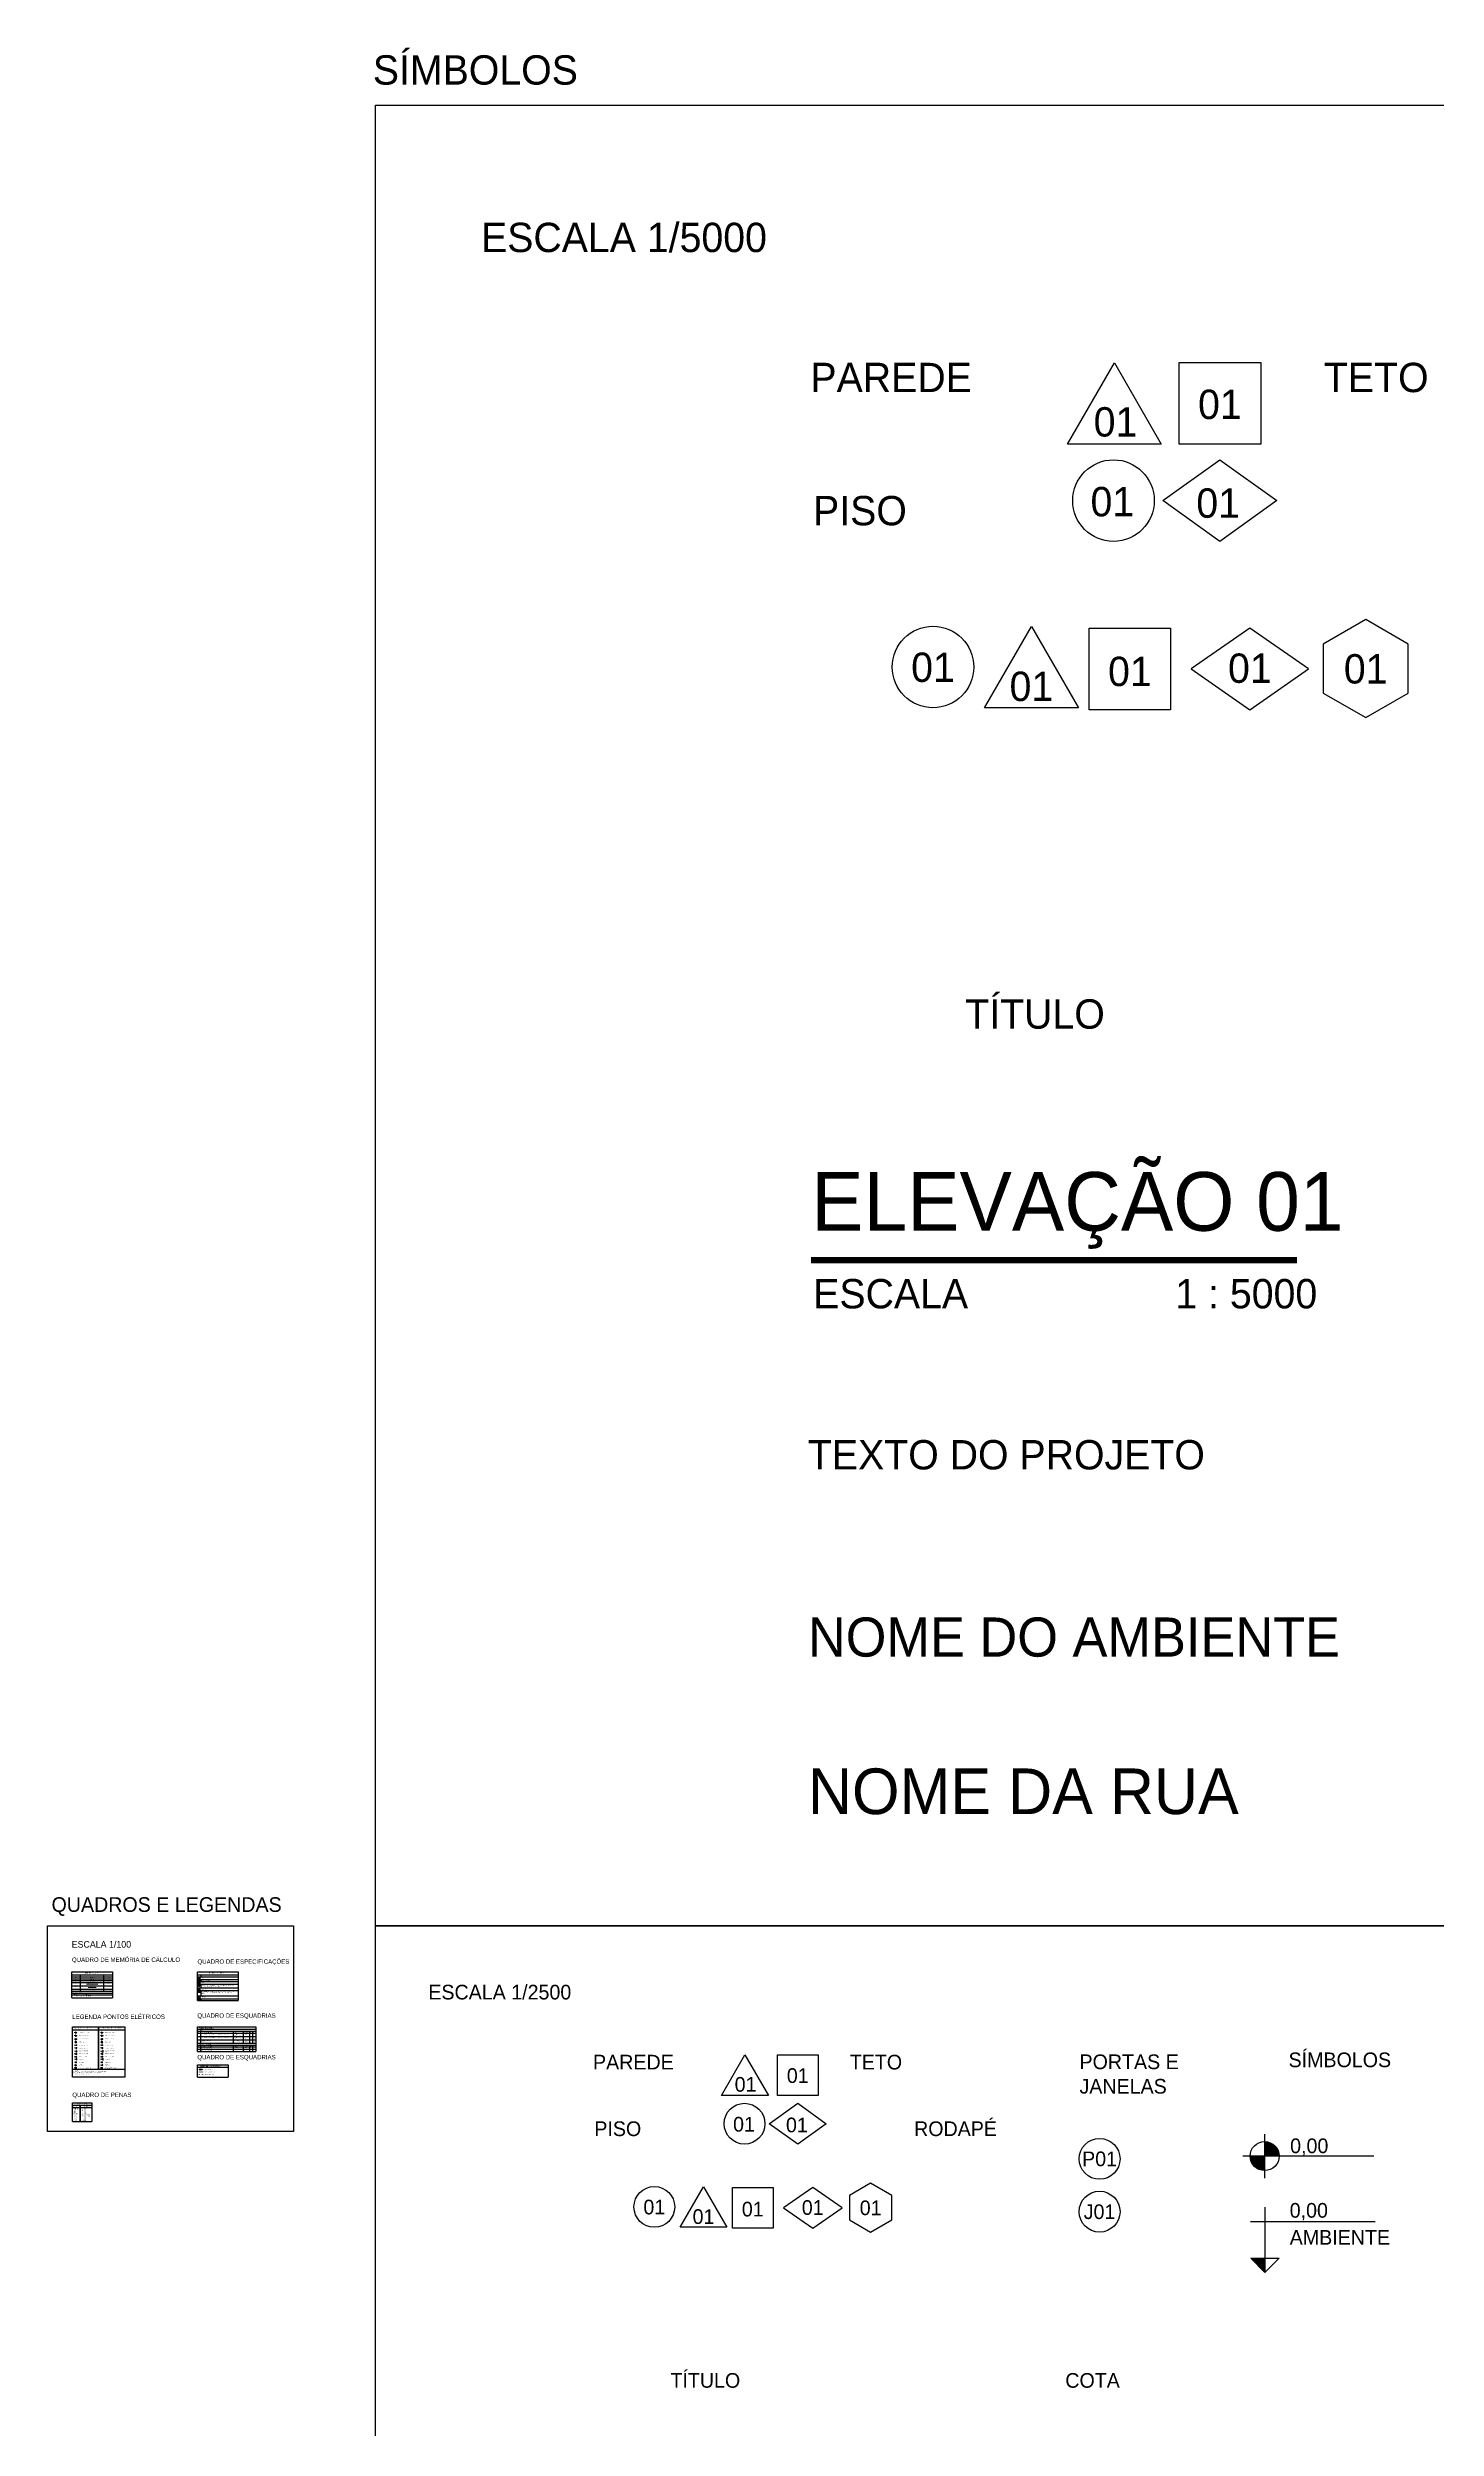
# Model space of a CAD drawing. Header units: centimetres. Extents: x 30244 to 591333, y -111940 to 104227.
# Drawn here: x 30244 to 72823, y 12645 to 85618 of the extents above; entities that cross this region are included whole.
import ezdxf
from ezdxf.enums import TextEntityAlignment as Align

# ---------------------------------------------------------------- set-up
doc = ezdxf.new("R2010")
doc.units = ezdxf.units.CM
doc.header["$LTSCALE"] = 4
doc.linetypes.add('HIDDEN', pattern=[9.525, 6.35, -3.175])
for name, color, linetype in [('A-CONSTRUIR', 10, 'Continuous'), ('A-DEMOLIR', 30, 'HIDDEN'), ('B-COTAS', 1, 'Continuous'), ('B-SIMBOLOS', 2, 'Continuous'), ('C-TEXTO-02', 2, 'Continuous')]:
    doc.layers.add(name, color=color, linetype=linetype)
for name, color, linetype, lineweight in [('C-PONTOS ELÉTRICOS NOVOS', 10, 'Continuous', 20), ('C-PTOS ELÉTRICOS EXISTENTES', 152, 'Continuous', 20), ('C-TEXTO-01', 2, 'Continuous', 20), ('C-TEXTO-03', 2, 'Continuous', 20)]:
    doc.layers.add(name, color=color, linetype=linetype, lineweight=lineweight)
doc.styles.add('Esc.100', font='ERASLGHT.TTF', dxfattribs={"height": 18})
doc.styles.add('Esc.125', font='ERASLGHT.TTF', dxfattribs={"height": 22.5})
doc.styles.add('Esc.250', font='ERASLGHT.TTF', dxfattribs={"height": 45})
doc.styles.add('Formato', font='ERASLGHT.TTF')
doc.styles.add('ROMANS', font='romans.shx')
doc.styles.add('RSA', font='arial.ttf')
doc.styles.add('S1', font='romans.shx', dxfattribs={"height": 100})
doc.styles.add('S2', font='romans.shx', dxfattribs={"height": 0.2})
doc.styles.add('Símbolos', font='ERASLGHT.TTF')

# ---------------------------------------------------------------- blocks, each defined once
blk = doc.blocks.new('A$C027B1E58')
at = {"ltscale": 1500}
for p, q in [((0, 11), (14, 11)), ((14, 21), (14, 1)), ((15, 21), (33, 11)), ((33, 10), (15, 0))]:
    blk.add_line(p, q, dxfattribs=at)
for centre, radius, start, end in [((15, 21), 0.757, 52.1929, 165.9827), ((15, 1), 0.757, 194.0173, 307.8071), ((33, 11), 0.604, 289.5602, 65.7023)]:
    blk.add_arc(centre, radius, start, end, dxfattribs=at)
blk = doc.blocks.new('A$C3B92430A')
at = {"ltscale": 1500}
h = blk.add_hatch(dxfattribs=at)
h.set_pattern_fill('ANSI31', color=256, scale=0.140625, angle=90, style=0)
h.set_pattern_definition([(45, (-3824.83487, -8207.239), (0.31571213, -0.31571213), [])])
h.paths.add_polyline_path([(33, 11, -0.319192), (33, 10), (15, 0, -0.541769), (14, 1), (14, 11)])
for p, q in [((0, 11), (14, 11)), ((14, 21), (14, 1)), ((14, 11), (33, 11)), ((15, 21), (33, 11)), ((33, 10), (15, 0))]:
    blk.add_line(p, q, dxfattribs=at)
for centre, radius, start, end in [((15, 21), 0.757, 52.1929, 165.9827), ((15, 1), 0.757, 194.0173, 307.8071), ((33, 11), 0.604, 289.5602, 65.7023)]:
    blk.add_arc(centre, radius, start, end, dxfattribs=at)
blk = doc.blocks.new('A$C1D6A29E9')
at = {"ltscale": 1500}
h = blk.add_hatch(dxfattribs=at)
h.set_pattern_fill('ANSI31', color=256, scale=3.75, angle=90, style=0)
h.set_pattern_definition([(135, (23096.56144, 2449.4974), (-0.331456304, -0.331456304), [])])
h.paths.add_polyline_path([(15, 21, 0.541769), (14, 21), (14, 1, 0.541769), (15, 0), (33, 10, 0.608295), (33, 11)])
for p, q in [((0, 11), (14, 11)), ((14, 21), (14, 1)), ((15, 21), (33, 11)), ((33, 10), (15, 0))]:
    blk.add_line(p, q, dxfattribs=at)
for centre, radius, start, end in [((15, 21), 0.757, 52.1929, 165.9827), ((15, 1), 0.757, 194.0173, 307.8071), ((33, 11), 0.604, 289.5602, 65.7023)]:
    blk.add_arc(centre, radius, start, end, dxfattribs=at)
blk = doc.blocks.new('A$C2CA535CB')
at = {"ltscale": 1500}
blk.add_line((0, 6), (14, 6), dxfattribs=at)
at = {"ltscale": 1500, "style": 'ROMANS'}
blk.add_text('S', height=16.9, rotation=270, dxfattribs=at).set_placement((14, 14))
blk = doc.blocks.new('A$C1F7E2205')
at = {"ltscale": 1500}
for p, q in [((0, 11), (14, 11)), ((14, 11), (32, 21)), ((32, 0), (14, 10)), ((33, 1), (33, 21))]:
    blk.add_line(p, q, dxfattribs=at)
for centre, radius, start, end in [((15, 11), 0.604, 109.5602, 245.7023), ((32, 21), 0.757, 14.0173, 127.8071), ((32, 1), 0.757, 232.1929, 345.9827)]:
    blk.add_arc(centre, radius, start, end, dxfattribs=at)
blk = doc.blocks.new('A$C39BC0832')
h = blk.add_hatch()
h.set_pattern_fill('ANSI31', color=256, scale=5, style=0)
h.set_pattern_definition([(45, (14.0625, 8.23295), (-0.441942, 0.441942), [])])
h.paths.add_polyline_path([(31, 8, 1), (14, 8, 1)])
at = {"ltscale": 1500}
blk.add_line((0, 8), (14, 8), dxfattribs=at)
blk.add_circle((22, 8), 8.23, dxfattribs=at)
blk = doc.blocks.new('A$C246C26BC')
at = {"ltscale": 1500}
blk.add_line((0, 7), (14, 7), dxfattribs=at)
for p, q in [((14, 0), (14, 15)), ((14, 15), (25, 15)), ((25, 0), (14, 0)), ((25, 15), (25, 0))]:
    blk.add_line(p, q)
blk = doc.blocks.new('A$C53484016')
at = {"ltscale": 1500}
blk.add_line((0, 26), (14, 26), dxfattribs=at)
at = {"ltscale": 1500, "style": 'ROMANS'}
blk.add_text('S*', height=16.9, rotation=270, dxfattribs=at).set_placement((14, 34))
blk = doc.blocks.new('A$C7AC4600A')
at = {"ltscale": 1500}
for p, q in [((19, 3), (1, 13)), ((2, 14), (19, 24)), ((20, 3), (20, 23))]:
    blk.add_line(p, q, dxfattribs=at)
blk.add_circle((13, 13), 13.2, dxfattribs=at)
for centre, radius, start, end in [((2, 13), 0.604, 109.5602, 245.7023), ((19, 23), 0.757, 14.0173, 127.8071), ((19, 3), 0.757, 232.1929, 345.9827)]:
    blk.add_arc(centre, radius, start, end, dxfattribs=at)
blk = doc.blocks.new('A$C51ED071F')
h = blk.add_hatch()
h.set_pattern_fill('ANSI31', color=256, scale=3.75, angle=90, style=0)
h.set_pattern_definition([(135, (14.06246, 8.23294), (-0.331456, -0.331456), [])])
h.paths.add_polyline_path([(14, 8), (31, 8, 1)])
at = {"ltscale": 1500}
blk.add_line((0, 8), (14, 8), dxfattribs=at)
blk.add_line((14, 8), (31, 8))
blk.add_circle((22, 8), 8.23, dxfattribs=at)
blk = doc.blocks.new('A$C242A77CC')
at = {"ltscale": 1500}
h = blk.add_hatch(dxfattribs=at)
h.set_pattern_fill('ANSI31', color=256, scale=5, style=0)
h.set_pattern_definition([(45, (14.4637, 10.6914), (-0.441942, 0.441942), [])])
h.paths.add_polyline_path([(33, 21, 0.541769), (32, 21), (14, 11, 0.30607), (14, 11), (33, 11)])
for p, q in [((0, 11), (14, 11)), ((14, 11), (32, 21)), ((33, 11), (14, 11)), ((32, 0), (14, 10)), ((33, 1), (33, 21))]:
    blk.add_line(p, q, dxfattribs=at)
for centre, radius, start, end in [((15, 11), 0.604, 109.5602, 245.7023), ((32, 21), 0.757, 14.0173, 127.8071), ((32, 1), 0.757, 232.1929, 345.9827)]:
    blk.add_arc(centre, radius, start, end, dxfattribs=at)
blk = doc.blocks.new('A$C38426A84')
at = {"ltscale": 1500}
blk.add_line((0, 8), (14, 8), dxfattribs=at)
blk.add_circle((22, 8), 8.23, dxfattribs=at)
blk = doc.blocks.new('AR CONDICIONADO')
at = {"layer": 'C-PONTOS ELÉTRICOS NOVOS'}
for p, q in [((34721, -10055), (34735, -10055)), ((34735, -10047), (34750, -10062)), ((34750, -10047), (34735, -10062))]:
    blk.add_line(p, q, dxfattribs=at)
blk.add_lwpolyline([(34735, -10047), (34750, -10047), (34750, -10062), (34735, -10062)], close=True, dxfattribs=at)
blk = doc.blocks.new('A$C3DCD56C6')
at = {"layer": 'C-PTOS ELÉTRICOS EXISTENTES'}
for p, q in [((0, 0), (8, 0)), ((8, 4), (17, -4)), ((17, 4), (8, -4))]:
    blk.add_line(p, q, dxfattribs=at)
blk.add_lwpolyline([(8, 4), (17, 4), (17, -4), (8, -4)], close=True, dxfattribs=at)
blk = doc.blocks.new('PADRÃO - ESPECIFICAÇÕES')
blk.add_lwpolyline([(-168, 275.6), (-24.1, 26.4), (-311.8, 26.4), (-168, 275.6)])
for points in [[(30.6, 276.4), (280.6, 276.4), (280.6, 26.4), (30.6, 26.4)], [(-19.4, -146.7), (155.6, -21.7), (330.6, -146.7), (155.6, -271.7)]]:
    blk.add_lwpolyline(points, close=True)
blk.add_circle((-170.7, -146.7), 125)
at = {"style": 'S1'}
for tag, p in [('PAREDE', (-164.5, 49.5)), ('TETO', (155.6, 103.3)), ('PISO', (-150.5, -194.9)), ('RODAPÉ', (155.6, -216.8))]:
    blk.add_attdef(tag, text='', height=100, dxfattribs=at).set_placement(p, align=Align.CENTER)
blk = doc.blocks.new('*U32')
blk.add_lwpolyline([(0.288, 0), (-0.288, 0), (0, 0.498)], close=True)
at = {"style": 'S2'}
blk.add_attdef('PAREDE', text='', height=0.2, dxfattribs=at).set_placement((0, 0.041), align=Align.CENTER)
blk = doc.blocks.new('PADRÃO - PISO')
blk.add_circle((0, 0), 0.25)
at = {"style": 'S2'}
blk.add_attdef('PISO', text='', height=0.2, dxfattribs=at).set_placement((0, -0.092), align=Align.CENTER)
blk = doc.blocks.new('PADRÃO - TETO')
blk.add_lwpolyline([(-0.25, -0.25), (-0.25, 0.25), (0.25, 0.25), (0.25, -0.25)], close=True)
at = {"style": 'S2'}
blk.add_attdef('TETO', text='', height=0.2, dxfattribs=at).set_placement((0, -0.105), align=Align.CENTER)
blk = doc.blocks.new('*U45')
blk.add_lwpolyline([(0.359, 0.25), (0, 0.5), (0, 0.5), (-0.359, 0.25), (-0.359, 0.25), (0, 0), (0.359, 0.25)])
at = {"style": 'S2'}
blk.add_attdef('RODAPÉ', text='', height=0.2, dxfattribs=at).set_placement((0, 0.145), align=Align.CENTER)
blk = doc.blocks.new('PADRÃO - DIVERSOS')
blk.add_lwpolyline([(0, 0.3), (-0.26, 0.15), (-0.26, -0.15), (0, -0.3), (0.26, -0.15), (0.26, 0.15)], close=True)
at = {"style": 'S2'}
blk.add_attdef('DIVERSOS', text='', height=0.2, dxfattribs=at).set_placement((0, -0.092), align=Align.CENTER)
blk = doc.blocks.new('*U21')
h = blk.add_hatch(color=256)
h.paths.add_polyline_path([(0.269, 0.178), (0.269, 0), (0.447, 0, 0.414214)])
h.paths.add_polyline_path([(0.269, 0), (0.091, 0, 0.414214), (0.269, -0.178)])
for p, q in [((1.61, 0), (0, 0)), ((0.269, 0.269), (0.269, -0.269))]:
    blk.add_line(p, q)
blk.add_circle((0.269, 0), 0.178)
at = {"style": 'S2'}
blk.add_attdef('NÍVEL', (0.582, 0.036), '', height=0.2, dxfattribs=at)
blk = doc.blocks.new('PADRÃO - NIVEL AMBIENTE1')
blk.add_hatch(color=256).paths.add_polyline_path([(0.269, -0.447), (0.095, -0.447), (0.269, -0.62)])
for p, q in [((0.269, 0.178), (0.269, -0.62)), ((1.621, 0), (0.091, 0)), ((0.269, -0.62), (0.095, -0.447)), ((0.095, -0.447), (0.443, -0.447)), ((0.269, -0.62), (0.443, -0.447))]:
    blk.add_line(p, q)
at = {"style": 'S2'}
for tag, p in [('NÍVEL', (0.572, 0.051)), ('AMBIENTE', (0.572, -0.28))]:
    blk.add_attdef(tag, p, '', height=0.2, dxfattribs=at)
blk = doc.blocks.new('JANELA')
blk.add_circle((0, 0), 31.2)
at = {"color": 7, "style": 'RSA'}
blk.add_attdef('J', text='', height=20, dxfattribs=at).set_placement((0, 0), align=Align.MIDDLE_CENTER)

msp = doc.modelspace()

# ---------------------------------------------------------------- hatches: boundary and pattern name
at = {"layer": 'A-CONSTRUIR'}
msp.add_hatch(color=256, dxfattribs=at).paths.add_polyline_path([(34986.149, 23575.228), (34886.149, 23575.228), (34886.149, 23560.228), (34986.149, 23560.228)])

# ---------------------------------------------------------------- linework, layer by layer
at = {"layer": 'A-DEMOLIR'}
for p, q in [((34886.149, 23655.649), (34986.149, 23655.649)), ((34886.149, 23655.649), (34886.149, 23640.649)), ((34886.149, 23640.649), (34986.149, 23640.649)), ((34986.149, 23655.649), (34986.149, 23640.649))]:
    msp.add_line(p, q, dxfattribs=at)
at = {"layer": 'B-SIMBOLOS'}
for p, q in [((30987.977, 26635.811), (32237.844, 26635.811)), ((30987.977, 25842.477), (30987.977, 26635.811)), ((30987.977, 26549.144), (32237.844, 26549.144)), ((30987.977, 26489.144), (32237.844, 26489.144)), ((30987.977, 26429.144), (32237.844, 26429.144)), ((30987.977, 26369.144), (32237.844, 26369.144)), ((30987.977, 26309.144), (32237.844, 26309.144)), ((31254.644, 26049.144), (31254.644, 26549.144)), ((31971.177, 26049.144), (31971.177, 26549.144)), ((32237.844, 26635.811), (32237.844, 25842.477)), ((34841.355, 26635.811), (36091.222, 26635.811)), ((34841.355, 25755.811), (34841.355, 26635.811)), ((34841.355, 26549.144), (36091.222, 26549.144)), ((34841.355, 26489.144), (36091.222, 26489.144)), ((34841.355, 26402.477), (36091.222, 26402.477)), ((34841.355, 26342.477), (36091.222, 26342.477)), ((34940.604, 26549.144), (34940.604, 26489.144)), ((34940.604, 26402.477), (34940.604, 26342.477)), ((36091.222, 26635.811), (36091.222, 25755.811)), ((30987.977, 26209.144), (32237.844, 26209.144)), ((30987.977, 26109.144), (32237.844, 26109.144)), ((30987.977, 26049.144), (32237.844, 26049.144)), ((30987.977, 25989.144), (32237.844, 25989.144)), ((30987.977, 25929.144), (32237.844, 25929.144)), ((30987.977, 25842.477), (32237.844, 25842.477)), ((34841.355, 26255.811), (36091.222, 26255.811)), ((34841.355, 26149.144), (36091.222, 26149.144)), ((34841.355, 26062.477), (36091.222, 26062.477)), ((34841.355, 25902.477), (36091.222, 25902.477)), ((34841.355, 25815.811), (36091.222, 25815.811)), ((34841.355, 25755.811), (36091.222, 25755.811)), ((34841.355, 25755.811), (36091.222, 25755.811)), ((34940.604, 26255.811), (34940.604, 26149.144)), ((34940.604, 26062.477), (34940.604, 25902.477)), ((34940.604, 25815.811), (34940.604, 25755.811)), ((31009.015, 24948.127), (31809.412, 24948.127)), ((31009.015, 23650.638), (31009.015, 24948.127)), ((31009.015, 24861.461), (31809.412, 24861.461)), ((31809.412, 24948.127), (31809.412, 23650.638)), ((31809.412, 24948.127), (32609.809, 24948.127)), ((31809.412, 23650.638), (31809.412, 24948.127)), ((31809.412, 24861.461), (32609.809, 24861.461)), ((32609.809, 24948.127), (32609.809, 23650.638)), ((34841.355, 24948.127), (36631.893, 24948.127)), ((34841.355, 24197.112), (34841.355, 24948.127)), ((34841.355, 24883.127), (36631.893, 24883.127)), ((34841.355, 24818.127), (36631.892, 24818.127)), ((34943.672, 24456.268), (34943.672, 24818.127)), ((35941.807, 24456.268), (35941.807, 24818.127)), ((36245.628, 24456.268), (36245.628, 24818.127)), ((36444.186, 24456.268), (36444.186, 24818.127)), ((36534.093, 24456.268), (36534.093, 24818.127)), ((36631.893, 24948.127), (36631.893, 24197.112)), ((34841.355, 24757.195), (36631.892, 24757.195)), ((34841.355, 24656.886), (36631.892, 24656.886)), ((34841.355, 24556.577), (36631.892, 24556.577)), ((34841.355, 24456.268), (36631.892, 24456.268)), ((34841.355, 24456.268), (36631.892, 24456.268)), ((34841.355, 24391.268), (36631.892, 24391.268)), ((34841.355, 24335.145), (36631.892, 24335.145)), ((34841.355, 24266.128), (36631.892, 24266.128)), ((34841.355, 24197.112), (36631.893, 24197.112)), ((34841.355, 24197.112), (36631.892, 24197.112)), ((34943.672, 24197.112), (34943.672, 24391.268)), ((35941.807, 24197.112), (35941.807, 24391.268)), ((36245.628, 24197.112), (36245.628, 24391.268)), ((36444.186, 24197.112), (36444.186, 24391.268)), ((36534.093, 24197.112), (36534.093, 24391.268)), ((31009.015, 23650.638), (31809.412, 23650.638)), ((31009.015, 23650.638), (31809.412, 23650.638)), ((31809.412, 23650.638), (32609.809, 23650.638)), ((31809.412, 23650.638), (32609.809, 23650.638)), ((34841.355, 23783.327), (35778.755, 23783.327)), ((34841.355, 23413.327), (34841.355, 23783.327)), ((34841.355, 23718.327), (35778.755, 23718.327)), ((34841.355, 23413.327), (35778.755, 23413.327)), ((35778.755, 23783.327), (35778.755, 23413.327)), ((31006.185, 22054.008), (31006.185, 22621.385)), ((31006.185, 22621.385), (31597.67, 22621.385)), ((31006.185, 22552.705), (31244.084, 22552.705)), ((31006.185, 22484.025), (31244.084, 22484.025)), ((31006.185, 22054.008), (31244.084, 22054.008)), ((31006.185, 22054.008), (31244.084, 22054.008)), ((31244.084, 22552.705), (31244.084, 22054.008)), ((31244.084, 22552.705), (31597.67, 22552.705)), ((31244.084, 22054.008), (31244.084, 22552.705)), ((31244.084, 22484.025), (31597.67, 22484.025)), ((31244.084, 22054.008), (31597.67, 22054.008)), ((31244.084, 22054.008), (31597.67, 22054.008)), ((31597.67, 22621.385), (31597.67, 22054.008))]:
    msp.add_line(p, q, dxfattribs=at)
for points in [[(34918.813, 26322.724), (34870.874, 26322.724), (34870.874, 26274.784), (34918.813, 26274.784)], [(34913.413, 26244.838), (34865.474, 26244.838), (34865.474, 26196.898), (34913.413, 26196.898)], [(31009.015, 23650.638), (32609.809, 23650.638), (32609.809, 23413.327), (31009.015, 23413.327)]]:
    msp.add_lwpolyline(points, close=True, dxfattribs=at)
for points in [[(34933.569, 25785.834), (34890.813, 25811.047), (34848.057, 25785.834), (34890.813, 25760.621), (34933.569, 25785.834)], [(34934.528, 25857.825), (34891.772, 25883.038), (34849.017, 25857.825), (34891.772, 25832.612), (34934.528, 25857.825)], [(34889.444, 26131.21), (34917.38, 26087.782), (34861.507, 26087.782), (34889.444, 26131.21)], [(34890.705, 26050.809), (34918.641, 26007.381), (34862.768, 26007.381), (34890.705, 26050.809)]]:
    msp.add_lwpolyline(points, dxfattribs=at)
for centre in [(34889.444, 26372.8), (34894.844, 26448.52)]:
    msp.add_circle(centre, 23.97, dxfattribs=at)
at = {"layer": 'C-TEXTO-01'}
for p, q in [((31788.456, 26261.944), (31437.365, 26261.944)), ((31735.123, 26161.944), (31490.698, 26161.944))]:
    msp.add_line(p, q, dxfattribs=at)
at = {"layer": 'C-TEXTO-01', "const_width": 200}
msp.add_lwpolyline([(53652.161, 48453.693), (68546.246, 48453.693)], dxfattribs=at)
at = {"layer": 'DEFPOINTS'}
for p, q in [((34886.149, 23575.228), (34886.149, 23560.228)), ((34886.149, 23496.767), (34886.149, 23481.767)), ((34986.149, 23575.228), (34986.149, 23560.228)), ((34986.149, 23496.767), (34986.149, 23481.767))]:
    msp.add_line(p, q, dxfattribs=at)
at = {"layer": 'DEFPOINTS', "color": 9}
for points in [[(40300.736, 83855.823), (184280.613, 83855.823), (184280.613, 28044.403), (40300.736, 28044.403)], [(30244.078, 28044.403), (37779.126, 28044.403), (37779.126, 21748.513), (30244.078, 21748.513)], [(40300.736, 28044.403), (112290.675, 28044.403), (112290.675, 138.692), (40300.736, 138.692)]]:
    msp.add_lwpolyline(points, close=True, dxfattribs=at)

# ---------------------------------------------------------------- block references
at = {"layer": 'B-SIMBOLOS'}
ref = msp.add_blockref('PADRÃO - ESPECIFICAÇÕES', (64629.334, 73201.111), dxfattribs=dict(at, xscale=10.00000000203727, yscale=10.00000000203727, zscale=10.00000000203727))
ref.add_attrib('RODAPÉ', '01', dxfattribs={"layer": 'C-TEXTO-01', "height": 900, "style": 'Símbolos'}).set_placement((66131.881, 71207.643), align=Align.CENTER)
ref.add_attrib('TETO', '01', dxfattribs={"layer": 'C-TEXTO-01', "height": 900, "style": 'Símbolos'}).set_placement((66184.88, 74234.464), align=Align.CENTER)
ref.add_attrib('PISO', '01', dxfattribs={"layer": 'C-TEXTO-01', "height": 900, "style": 'Símbolos'}).set_placement((62888.25, 71251.896), align=Align.CENTER)
ref.add_attrib('PAREDE', '01', dxfattribs={"layer": 'C-TEXTO-01', "height": 900, "style": 'Símbolos'}).set_placement((62984.722, 73696.365), align=Align.CENTER)
ref = msp.add_blockref('PADRÃO - PISO', (57389.073, 66633.332), dxfattribs=dict(at, xscale=5000, yscale=5000, zscale=5000))
ref.add_attrib('PISO', '01', dxfattribs={"layer": 'C-TEXTO-01', "height": 900, "style": 'Símbolos'}).set_placement((57389.073, 66175.421), align=Align.CENTER)
ref = msp.add_blockref('*U32', (60405.991, 65383.332), dxfattribs=dict(at, xscale=5000, yscale=5000, zscale=5000))
ref.add_attrib('PAREDE', '01', dxfattribs={"layer": 'C-TEXTO-01', "height": 900, "style": 'Símbolos'}).set_placement((60405.991, 65590.645), align=Align.CENTER)
ref = msp.add_blockref('PADRÃO - DIVERSOS', (70654.341, 66585.374), dxfattribs=dict(at, xscale=5000, yscale=5000, zscale=5000))
ref.add_attrib('DIVERSOS', '01', dxfattribs={"layer": 'C-TEXTO-01', "height": 900, "style": 'Símbolos'}).set_placement((70654.341, 66127.463), align=Align.CENTER)
ref = msp.add_blockref('PADRÃO - TETO', (63425.709, 66575.551), dxfattribs=dict(at, xscale=5000, yscale=5000, zscale=5000))
ref.add_attrib('TETO', '01', dxfattribs={"layer": 'C-TEXTO-01', "height": 900, "style": 'Símbolos'}).set_placement((63425.709, 66048.52), align=Align.CENTER)
ref = msp.add_blockref('*U45', (67103.328, 65325.551), dxfattribs=dict(at, xscale=5000, yscale=5000, zscale=5000))
ref.add_attrib('RODAPÉ', '01', dxfattribs={"layer": 'C-TEXTO-01', "height": 900, "style": 'Símbolos'}).set_placement((67103.328, 66147.283), align=Align.CENTER)
ref = msp.add_blockref('PADRÃO - ESPECIFICAÇÕES', (52465.035, 22717.047), dxfattribs=dict(at, xscale=5.000000001018634, yscale=5.000000001018634, zscale=5.000000001018634))
ref.add_attrib('RODAPÉ', '01', dxfattribs={"layer": 'C-TEXTO-01', "height": 450, "style": 'Símbolos'}).set_placement((53216.309, 21720.312), align=Align.CENTER)
ref.add_attrib('TETO', '01', dxfattribs={"layer": 'C-TEXTO-01', "height": 450, "style": 'Símbolos'}).set_placement((53242.808, 23233.723), align=Align.CENTER)
ref.add_attrib('PISO', '01', dxfattribs={"layer": 'C-TEXTO-01', "height": 450, "style": 'Símbolos'}).set_placement((51594.493, 21742.439), align=Align.CENTER)
ref.add_attrib('PAREDE', '01', dxfattribs={"layer": 'C-TEXTO-01', "height": 450, "style": 'Símbolos'}).set_placement((51642.729, 22964.674), align=Align.CENTER)
ref = msp.add_blockref('JANELA', (62495.75, 20906.416), dxfattribs=dict(at, xscale=20.0892857144936, yscale=20.0892857144936, zscale=20.0892857144936))
ref.add_attrib('J', 'P01', dxfattribs={"layer": 'C-TEXTO-01', "color": 1, "height": 450, "style": 'Símbolos'}).set_placement((62495.794, 20906.451), align=Align.MIDDLE_CENTER)
ref = msp.add_blockref('*U21', (66884.422, 20991.616), dxfattribs=dict(at, xscale=2500, yscale=2500, zscale=2500))
ref.add_attrib('NÍVEL', '0,00', (68338.804, 21081.291), dxfattribs={"layer": 'C-TEXTO-01', "height": 450, "style": 'Símbolos'})
ref = msp.add_blockref('PADRÃO - PISO', (48844.905, 19433.157), dxfattribs=dict(at, xscale=2500, yscale=2500, zscale=2500))
ref.add_attrib('PISO', '01', dxfattribs={"layer": 'C-TEXTO-01', "height": 450, "style": 'Símbolos'}).set_placement((48844.905, 19204.202), align=Align.CENTER)
ref = msp.add_blockref('*U32', (50353.363, 18808.157), dxfattribs=dict(at, xscale=2500, yscale=2500, zscale=2500))
ref.add_attrib('PAREDE', '01', dxfattribs={"layer": 'C-TEXTO-01', "height": 450, "style": 'Símbolos'}).set_placement((50353.363, 18911.814), align=Align.CENTER)
ref = msp.add_blockref('PADRÃO - TETO', (51863.223, 19404.266), dxfattribs=dict(at, xscale=2500, yscale=2500, zscale=2500))
ref.add_attrib('TETO', '01', dxfattribs={"layer": 'C-TEXTO-01', "height": 450, "style": 'Símbolos'}).set_placement((51863.223, 19140.751), align=Align.CENTER)
ref = msp.add_blockref('*U45', (53702.032, 18779.266), dxfattribs=dict(at, xscale=2500, yscale=2500, zscale=2500))
ref.add_attrib('RODAPÉ', '01', dxfattribs={"layer": 'C-TEXTO-01', "height": 450, "style": 'Símbolos'}).set_placement((53702.032, 19190.133), align=Align.CENTER)
ref = msp.add_blockref('PADRÃO - DIVERSOS', (55477.539, 19409.178), dxfattribs=dict(at, xscale=2500, yscale=2500, zscale=2500))
ref.add_attrib('DIVERSOS', '01', dxfattribs={"layer": 'C-TEXTO-01', "height": 450, "style": 'Símbolos'}).set_placement((55477.539, 19180.223), align=Align.CENTER)
ref = msp.add_blockref('JANELA', (62495.75, 19286.667), dxfattribs=dict(at, xscale=20.0892857144936, yscale=20.0892857144936, zscale=20.0892857144936))
ref.add_attrib('J', 'J01', dxfattribs={"layer": 'C-TEXTO-01', "color": 1, "height": 450, "style": 'Símbolos'}).set_placement((62495.794, 19286.702), align=Align.MIDDLE_CENTER)
ref = msp.add_blockref('PADRÃO - NIVEL AMBIENTE1', (66895.314, 18975.694), dxfattribs=dict(at, xscale=2500, yscale=2500, zscale=2500))
ref.add_attrib('NÍVEL', '0,00', (68325.556, 19103.21), dxfattribs={"layer": 'C-TEXTO-01', "height": 450, "style": 'Símbolos'})
ref.add_attrib('AMBIENTE', 'AMBIENTE', (68325.556, 18274.963), dxfattribs={"layer": 'C-TEXTO-01', "height": 450, "style": 'Símbolos'})
at = {"layer": 'C-PONTOS ELÉTRICOS NOVOS'}
for name, p, xscale, yscale, zscale in [('A$C1D6A29E9', (31863.255, 24548.056), 2.399999999994179, 2.399999999994179, 2.399999999994179), ('A$C39BC0832', (31863.442, 24104.024), 2.399999999994179, 2.399999999994179, 2.399999999994179), ('A$C027B1E58', (31863.825, 24751.031), 2.399999999994179, 2.399999999994179, 2.399999999994179), ('A$C3B92430A', (31863.825, 24656.409), 2.399999999994179, 2.399999999994179, 2.399999999994179), ('A$C2CA535CB', (31863.831, 24375.767), 2.399999999994179, 2.399999999994179, 2.399999999994179), ('A$C53484016', (31863.975, 24243.629), 2.399999999994179, 2.399999999994179, 2.399999999994179), ('A$C1F7E2205', (31864.438, 24179.074), 2.399999999994179, 2.399999999994179, 2.399999999994179), ('A$C7AC4600A', (31877.23, 24451.492), 2.399999999994179, 2.399999999994179, 2.399999999994179), ('AR CONDICIONADO', (-48348.458, 46918.633), 2.309999999997672, 2.309999999997672, 2.309999999997672), ('A$C38426A84', (31861.78, 23759.549), 2.399999999994179, 2.399999999994179, 2.399999999994179), ('A$C51ED071F', (31863.442, 24013.612), 2.399999999994179, 2.399999999994179, 2.399999999994179), ('A$C242A77CC', (31864.37, 23931.122), 2.399999999994179, 2.399999999994179, 2.399999999994179), ('A$C246C26BC', (31865.615, 23848.166), 2.399999999994179, 2.399999999994179, 2.399999999994179)]:
    msp.add_blockref(name, p, dxfattribs=dict(at, xscale=xscale, yscale=yscale, zscale=zscale))
at = {"layer": 'C-PTOS ELÉTRICOS EXISTENTES'}
for name, p, xscale, yscale, zscale in [('A$C1D6A29E9', (31062.859, 24548.056), 2.399999999994179, 2.399999999994179, 2.399999999994179), ('A$C39BC0832', (31063.045, 24104.024), 2.399999999994179, 2.399999999994179, 2.399999999994179), ('A$C027B1E58', (31063.428, 24751.031), 2.399999999994179, 2.399999999994179, 2.399999999994179), ('A$C3B92430A', (31063.428, 24656.409), 2.399999999994179, 2.399999999994179, 2.399999999994179), ('A$C2CA535CB', (31063.434, 24375.767), 2.399999999994179, 2.399999999994179, 2.399999999994179), ('A$C53484016', (31063.578, 24243.629), 2.399999999994179, 2.399999999994179, 2.399999999994179), ('A$C1F7E2205', (31064.041, 24179.074), 2.399999999994179, 2.399999999994179, 2.399999999994179), ('A$C7AC4600A', (31076.833, 24451.492), 2.399999999994179, 2.399999999994179, 2.399999999994179), ('A$C38426A84', (31061.383, 23759.549), 2.399999999994179, 2.399999999994179, 2.399999999994179), ('A$C3DCD56C6', (31061.383, 23695.854), 4, 4, 4), ('A$C51ED071F', (31063.045, 24013.612), 2.399999999994179, 2.399999999994179, 2.399999999994179), ('A$C242A77CC', (31063.973, 23931.122), 2.399999999994179, 2.399999999994179, 2.399999999994179), ('A$C246C26BC', (31065.218, 23848.166), 2.399999999994179, 2.399999999994179, 2.399999999994179)]:
    msp.add_blockref(name, p, dxfattribs=dict(at, xscale=xscale, yscale=yscale, zscale=zscale))

# ---------------------------------------------------------------- texts
at = {"layer": 'B-COTAS', "color": 2, "insert": (45463.689, 12827.635), "char_height": 45, "width": 117.77605, "attachment_point": 1, "style": 'Esc.250'}
msp.add_mtext('\\A1;', dxfattribs=at)
at = {"layer": 'B-SIMBOLOS', "style": 'Esc.100'}
for p in [(34874.816, 26364.835), (34874.816, 26212.903), (34874.816, 26012.334), (34877.211, 25775.717)]:
    msp.add_text('01', height=18, dxfattribs=at).set_placement(p)
at = {"layer": 'C-TEXTO-01', "style": 'Esc.100'}
for s, p in [('A1', (31084.738, 26449.367)), ('A2*', (31084.738, 26389.367)), ('A3', (31084.738, 26329.367)), ('A4', (31084.738, 26269.367)), ('* ÁREA A DESCONTAR', (31016.58, 26009.367)), ('SOMATÓRIO', (31020.01, 25949.367)), ('A5', (31084.738, 26169.367)), ('A6', (31084.738, 26069.367)), ('A1-A2+A3+A4+A5+A6', (31295.53, 25949.158)), ('P1', (34871.533, 24295.06)), ('P2', (34871.533, 24226.043)), ('J1', (34874.025, 24697.818)), ('J2', (34874.025, 24597.509)), ('J3', (34874.025, 24497.2))]:
    msp.add_text(s, height=18, dxfattribs=at).set_placement(p)
at = {"layer": 'C-TEXTO-01'}
for s, insert, char_height, width, attachment_point, style in [('TEXTO DO PROJETO', (53553.998, 42938.217), 900, 19590.43881, 1, 'Esc.125'), ('(1,20 x 7,40) x 2,20', (31612.91, 26290.528), 18, 716.5336, 2, 'Esc.100'), ('1,20 x 7,40*', (31612.91, 26410.528), 18, 716.5336, 2, 'Esc.100'), ('1,20 x 7,40', (31612.91, 26470.528), 18, 716.5336, 2, 'Esc.100'), ('1,20 x 7,40', (31612.91, 26350.528), 18, 716.5336, 2, 'Esc.100'), ('8,88', (32110.121, 26470.528), 18, 142.42355, 2, 'Esc.100'), ('8,88', (32110.121, 26350.528), 18, 142.42355, 2, 'Esc.100'), ('8,88', (32110.121, 26290.528), 18, 142.42355, 2, 'Esc.100'), ('8,88*', (32118.446, 26410.528), 18, 142.42355, 2, 'Esc.100'), ('PEDRA OURO PRETO', (34965.366, 26382.598), 18, 1019.07616, 1, 'Esc.100'), ('1,20 x 7,40', (31612.91, 26190.528), 18, 716.5336, 2, 'Esc.100'), ('1,20 x 7,40', (31612.91, 26090.528), 18, 716.5336, 2, 'Esc.100'), ('2', (31612.91, 26254.285), 18, 716.5336, 2, 'Esc.100'), ('2', (31613.779, 26154.285), 18, 955.28603, 2, 'Esc.100'), ('8,88', (32110.121, 26190.528), 18, 142.42355, 2, 'Esc.100'), ('8,88', (32110.121, 26090.528), 18, 142.42355, 2, 'Esc.100'), ('ALVENARIA REVESTIDA C/ MONOCAPA QUARTZOLIT ACABAMENTO RASPADO COR BRANCO C/ FRISOS EM ALUMÍNIO ANODIZADO NATURAL COR PRETO PERFIL "U" 15x15mm', (34965.366, 26039.708), 18, 1019.07616, 1, 'Esc.100'), ('FORRO EM GESSO ACARTONADO EMASSADO E REVESTIDO COM PINTURA LÁTEX COR BRANCO NEVE SUVINIL OU EQUIVALENTE', (34965.366, 26233.041), 18, 1019.07616, 1, 'Esc.100'), ('RODAPÉ EM CONCRETO NATURAL POLIDO CONCREFIT H=10cm', (34965.366, 25798.821), 18, 1019.07616, 1, 'Esc.100'), ('MADEIRA PARAJU MACIÇA', (34956.483, 24310.768), 18, 985.32432, 1, 'Esc.100'), ('MADEIRA PARAJU MACIÇA', (34956.483, 24241.752), 18, 985.32432, 1, 'Esc.100'), ('VENEZIANA EM ALUMÍNIO ANODIZADO COR PRETO + \\PALUMÍNIO ANODIZADO COR PRETO C/ VIDRO LISO INCOLOR E=6mm', (34966.44, 24747.683), 18, 975.3668, 1, 'Esc.100'), ('ALUMÍNIO ANODIZADO COR PRETO C/ VIDRO LISO INCOLOR E=6mm', (34966.44, 24624.837), 18, 975.3668, 1, 'Esc.100'), ('VENEZIANA EM VIDRO', (34966.44, 24524.528), 18, 975.3668, 1, 'Esc.100'), ('CORRER \\P4 FLS. (VENEZ.)  ', (35975.831, 24730.152), 18, 269.79686, 1, 'Esc.100'), ('CORRER \\P4 FLS. (VENEZ.) ', (35975.831, 24629.843), 18, 269.79686, 1, 'Esc.100'), ('GUILHOTINA ', (35975.831, 24524.65), 18, 269.79686, 1, 'Esc.100'), ('ABRIR', (36002.515, 24318.088), 18, 243.11291, 1, 'Esc.100'), ('CORRER', (36002.515, 24249.072), 18, 243.11291, 1, 'Esc.100'), ('220x290', (36285.052, 24248.929), 18, 116.91038, 1, 'Esc.100'), ('100x210', (36285.052, 24317.945), 18, 116.91038, 1, 'Esc.100'), ('400x90', (36291.232, 24615.308), 18, 152.95407, 1, 'Esc.100'), ('320x100', (36291.232, 24715.617), 18, 152.95407, 1, 'Esc.100'), ('120x90', (36291.232, 24514.999), 18, 152.95407, 1, 'Esc.100'), ('90', (36470.461, 24715.617), 18, 63.63279, 1, 'Esc.100'), ('90', (36470.461, 24615.308), 18, 63.63279, 1, 'Esc.100'), ('110', (36470.461, 24514.999), 18, 63.63279, 1, 'Esc.100'), ('-', (36485.603, 24317.945), 18, 37.53575, 1, 'Esc.100'), ('-', (36485.603, 24248.929), 18, 37.53575, 1, 'Esc.100'), ('02', (36566.085, 24715.617), 18, 65.80776, 1, 'Esc.100'), ('01', (36566.085, 24615.308), 18, 65.80776, 1, 'Esc.100'), ('01', (36566.085, 24514.999), 18, 65.80776, 1, 'Esc.100'), ('02', (36569.814, 24317.945), 18, 62.07909, 1, 'Esc.100'), ('01', (36569.814, 24248.929), 18, 62.07909, 1, 'Esc.100'), ('\\pxsm1;VERMELHO\\PAMARELO\\PVERDE\\PCYAN\\PAZUL\\PMAGENTA\\PCOR 08 \\PCOR 09\\PCOR 10\\PCOR 251\\PCOR 252\\PCOR 253\\PCOR 254', (31042.942, 22452.285), 18, 165.33331, 1, 'Esc.100'), ('01 - PRETO\\P02 - PRETO\\P03 - PRETO\\P04 - PRETO\\P01 - PRETO\\P06 - PRETO\\P01 - OBJECT COLOR\\P01 - OBJECT COLOR\\P01 - OBJECT COLOR\\P01 - PRETO\\P02 - PRETO\\P03 - PRETO\\P04 - PRETO', (31298.321, 22452.285), 18, 243.70101, 1, 'Esc.100')]:
    msp.add_mtext(s, dxfattribs=dict(at, insert=insert, char_height=char_height, width=width, attachment_point=attachment_point, style=style))
at = {"layer": 'C-TEXTO-02', "style": 'Esc.100'}
for s, p in [('JANELAS', (34890.321, 24838.655)), ('CÓD.', (34845.876, 24775.73)), ('CÓD.', (34845.876, 24352.695)), ('PORTAS/ PORTÕES/ ALÇAPÕES ', (34892.451, 24409.176)), ('MATERIAL/ ACABAMENTO ', (34974.281, 24774.292)), ('MATERIAL/ ACABAMENTO ', (34974.281, 24351.257)), ('TIPO', (35969.948, 24777.13)), ('TIPO', (35969.948, 24351.257)), ('DIM. (cm)', (36261.487, 24351.257)), ('DIM. (cm)', (36265.842, 24777.13)), ('PEIT.', (36451.218, 24777.13)), ('PEIT.', (36452.251, 24351.257)), ('QTD.', (36542.161, 24351.257)), ('QTD.', (36543.741, 24777.13)), ('ALVENARIA A SER DEMOLIDA', (35017.944, 23639.812)), ('ALVENARIA A SER CONSTRUÍDA', (35017.944, 23559.391)), ('ALVENARIA A SER MANTIDA', (35017.944, 23480.93))]:
    msp.add_text(s, height=18, dxfattribs=at).set_placement(p)
at = {"layer": 'C-TEXTO-02', "insert": (53652.161, 48798.413), "char_height": 1800, "attachment_point": 7, "style": 'Esc.125'}
msp.add_mtext('ELEVAÇÃO 01', dxfattribs=at)
at = {"layer": 'C-TEXTO-02', "attachment_point": 1}
for s, insert, char_height, width, style in [('ESCALA                   1 : 5000', (53716.881, 47874.012), 900, 20254.10016, 'Esc.125'), ('NOME DO AMBIENTE', (53553.998, 37499.796), 1200, 19590.43881, 'Símbolos'), ('BLOCO', (31062.593, 26535.255), 18, 155.65662, 'Esc.100'), ('CÁLCULO', (31560.426, 26540.407), 18, 155.65662, 'Esc.100'), ('ÁREA (m²)', (32043.15, 26540.407), 18, 155.65662, 'Esc.100'), ('CÓD.', (34849.089, 26539.783), 18, 155.65662, 'Esc.100'), ('TETOS', (34962.409, 26313.426), 18, 155.65662, 'Esc.100'), ('ESPECIFICAÇÃO', (34962.409, 26537.83), 18, 155.65662, 'Esc.100'), ('PISOS', (34962.409, 26458.817), 18, 155.65662, 'Esc.100'), ('PAREDES', (34962.409, 26117.542), 18, 155.65662, 'Esc.100'), ('RODAPÉS', (34962.409, 25878.529), 18, 155.65662, 'Esc.100'), ('TOMADA PISO', (31201.382, 24499.085), 18, 607.4605, 'Esc.100'), ('TOMADA DE TELEFONE', (31201.382, 24218.442), 18, 607.4605, 'Esc.100'), ('TOMADA DE TV A CABO', (31201.382, 24136.691), 18, 607.4605, 'Esc.100'), ('TOMADA BAIXA H= 30CM', (31201.952, 24796.683), 18, 607.4605, 'Esc.100'), ('TOMADA MÉDIA H= 90CM', (31201.952, 24702.06), 18, 607.4605, 'Esc.100'), ('TOMADA ALTA H= 150CM', (31201.952, 24593.707), 18, 607.4605, 'Esc.100'), ('INTERRUPTOR H= 90CM', (31201.382, 24390.731), 18, 607.4605, 'Esc.100'), ('INTERRUPTOR H= 60CM', (31201.382, 24308.265), 18, 607.4605, 'Esc.100'), ('TOMADA PISO', (32001.779, 24499.085), 18, 608.0301, 'Esc.100'), ('TOMADA DE TELEFONE', (32001.779, 24218.442), 18, 608.0301, 'Esc.100'), ('TOMADA DE TV A CABO', (32001.779, 24136.691), 18, 608.03006, 'Esc.100'), ('TOMADA BAIXA H= 30CM', (32002.349, 24796.683), 18, 607.4605, 'Esc.100'), ('TOMADA MÉDIA H= 90CM', (32002.349, 24702.06), 18, 607.46053, 'Esc.100'), ('TOMADA ALTA H= 150CM', (32002.349, 24593.707), 18, 607.4605, 'Esc.100'), ('INTERRUPTOR H= 90CM', (32001.779, 24390.731), 18, 608.03006, 'Esc.100'), ('INTERRUPTOR H= 60CM', (32001.779, 24308.265), 18, 608.03006, 'Esc.100'), ('{\\C2;^I\\P^INOTAS: \\P - O PROJETO LUMINOTÉCNICO SERÁ DESENVOLVIDO POR EMPRESA ESPECIALIZADA.\\P - OS PONTOS EXISTENTES A SEREM SUPRIMIDOS NÃO FORAM REPRESENTADOS.\\P - XXXXXXXXXXXXXXXXXXXXXXXXXXXXXX.\\P - XXXXXXXXXXXXXXXXXXXXXXXXXXXXXX.}', (31009.015, 23650.638), 18, 1600.79395, 'Esc.100'), ('AR CONDICIONADO H= 250CM', (31198.117, 23703.831), 18, 607.4605, 'Esc.100'), ('TOMADA DE INTERNET', (31201.952, 24049.075), 18, 607.4605, 'Esc.100'), ('TRITURADOR', (31201.952, 23875.935), 18, 607.4605, 'Esc.100'), ('CAMPAINHA', (31201.952, 23790.637), 18, 607.4605, 'Esc.100'), ('INTERFONE', (31201.952, 23970.87), 18, 607.4605, 'Esc.100'), ('AR CONDICIONADO H= 250CM', (31998.514, 23703.831), 18, 611.29552, 'Esc.100'), ('TOMADA DE INTERNET', (32002.349, 24049.075), 18, 607.46053, 'Esc.100'), ('TRITURADOR', (32002.349, 23875.935), 18, 607.46053, 'Esc.100'), ('CAMPAINHA', (32002.349, 23790.637), 18, 607.4605, 'Esc.100'), ('INTERFONE', (32002.349, 23970.87), 18, 607.4605, 'Esc.100'), ('COR PENA', (31032.591, 22524.07), 18, 155.65662, 'Esc.100'), ('ESPESSURA PENA', (31305.495, 22524.07), 18, 380.7403, 'Esc.100')]:
    msp.add_mtext(s, dxfattribs=dict(at, insert=insert, char_height=char_height, width=width, style=style))
at = {"layer": 'C-TEXTO-03', "style": 'Esc.100'}
for s, p in [('QUADRO DE ESQUADRIAS', (34884.079, 24899.667)), ('LEGENDA DEMOLIÇÃO/ CONSTRUÇÃO', (34910.096, 23734.866))]:
    msp.add_text(s, height=25, dxfattribs=at).set_placement(p)
at = {"layer": 'C-TEXTO-03', "attachment_point": 1}
for s, insert, char_height, width, style in [('NOME DA RUA', (53553.998, 32872.081), 1400, 19590.43881, 'Símbolos'), ('MEMÓRIA DE CÁLCULO', (31391.901, 26618.645), 25, 681.44063, 'Esc.100'), ('QUADRO DE ESPECIFICAÇÕES', (35193.95, 26615.732), 25, 681.44063, 'Esc.100'), ('ÁREA TOTAL CONSTRUÍDA = 888,88m²', (31027.238, 25909.478), 22, 681.44063, 'Esc.100'), ('LEGENDA PONTOS ELÉTRICOS EXISTENTES: ', (31035.421, 24929.696), 25, 681.44063, 'Esc.100'), ('LEGENDA PONTOS ELÉTRICOS NOVOS: ', (31835.818, 24929.696), 25, 681.44063, 'Esc.100'), ('QUADRO DE PENAS', (31141.218, 22602.271), 25, 456.45151, 'Esc.100')]:
    msp.add_mtext(s, dxfattribs=dict(at, insert=insert, char_height=char_height, width=width, style=style))
at = {"layer": 'DEFPOINTS', "color": 9, "attachment_point": 7}
for s, insert, char_height, style in [('SÍMBOLOS', (40215.205, 84471.039), 900, 'Formato'), ('ESCALA 1/5000', (43532.581, 79337.883), 900, 'Esc.125'), ('QUADROS E LEGENDAS', (30364.716, 28352.011), 450, 'Formato'), ('QUADRO DE MEMÓRIA DE CÁLCUL{\\fAvantGarde Bk BT|b0|i0|c0|p34;O }', (30991.322, 26905.908), 135, 'Formato'), ('ESCALA 1/100', (30982.874, 27377.336), 202.5, 'Formato'), ('QUADRO DE ESPECIFICAÇÕES', (34839.141, 26843.708), 135, 'Formato'), ('ESCALA 1/2500', (41916.659, 25785.433), 450, 'Esc.125'), ('LEGENDA PONTOS ELÉTRICOS', (31001.466, 25193.734), 135, 'Formato'), ('QUADRO DE ESQUADRIAS', (34833.806, 25193.734), 135, 'Formato'), ('QUADRO DE ESQUADRIAS', (34833.806, 23919.281), 135, 'Formato'), ('QUADRO DE PENAS', (31001.466, 22764.583), 135, 'Formato')]:
    msp.add_mtext(s, dxfattribs=dict(at, insert=insert, char_height=char_height, style=style))
at = {"layer": 'DEFPOINTS', "attachment_point": 3, "style": 'Esc.125'}
for s, insert, char_height, width in [('\\A1;\\pxql;PAREDE', (62656.821, 75958.692), 900, 9025.75697), ('\\A1;\\pxql;TETO', (78400.158, 75958.692), 900, 9025.75697), ('\\pxql;\\A1;PISO', (62737.258, 71876.11), 900, 9025.75697), ('\\A1;TÍTULO', (62656.821, 56447.546), 900, 9025.75697), ('\\A1;\\pxql;PAREDE', (51478.779, 24095.837), 450, 4512.87848), ('\\A1;\\pxql;TETO', (59350.447, 24095.837), 450, 4512.87848), ('\\A1;\\pxql;PORTAS E JANELAS', (66393.361, 24105.974), 450, 4512.87848), ('\\A1;SÍMBOLOS', (71433.673, 24166.286), 450, 4512.87848), ('\\A1;\\pxql;{\\fAvantGarde Bk BT|b0|i0|c0|p34;PISO}', (51518.997, 22054.546), 450, 4512.87848), ('\\A1;RODAPÉ', (59350.447, 22054.546), 450, 4512.87848), ('\\A1;{\\fAvantGarde Bk BT|b0|i0|c0|p34;TÍTULO}', (51478.779, 14340.264), 450, 4512.87848), ('\\A1;\\pxql;COTA ', (65958.075, 14340.264), 450, 4512.87848)]:
    msp.add_mtext(s, dxfattribs=dict(at, insert=insert, char_height=char_height, width=width))

doc.saveas('drawing.dxf')
